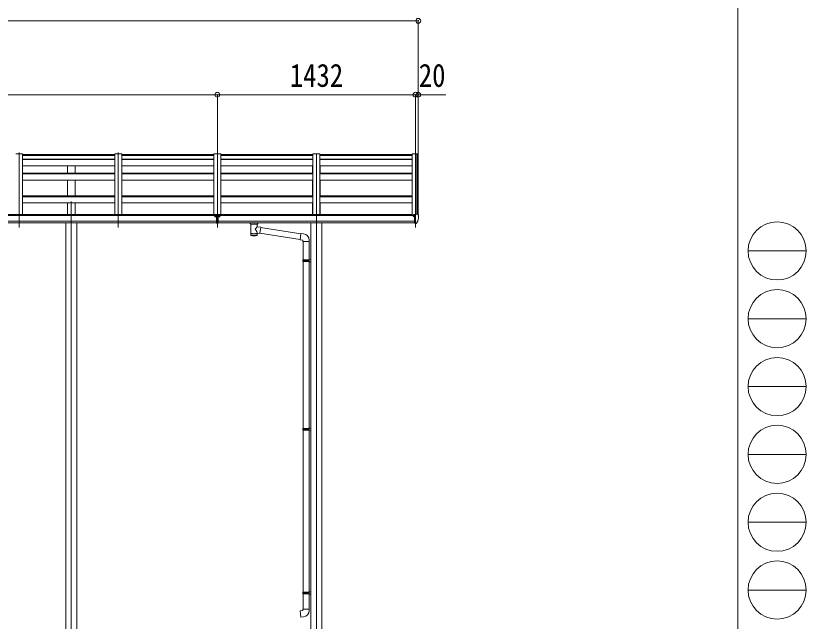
# Model space of a CAD drawing. Units: millimetres at full size. Extents: x -9783 to 9892, y -6828 to 6752.
# Drawn here: x 4180 to 9892, y -3938 to 435 of the extents above; entities that cross this region are included whole.
import ezdxf
from ezdxf.enums import TextEntityAlignment as Align

# ---------------------------------------------------------------- set-up
doc = ezdxf.new("R2010")
doc.units = ezdxf.units.MM
doc.header["$LTSCALE"] = 35
doc.header["$PDMODE"] = 32
doc.header["$PDSIZE"] = 35
for name, color, linetype, lineweight in [('0-1_本体', 4, 'Continuous', 9), ('0-2_部品', 7, 'Continuous', 9), ('0-8_PARTS2', 2, 'Continuous', 9), ('0-A_寸法', 6, 'Continuous', 9), ('F-0_240', 7, 'Continuous', 9)]:
    doc.layers.add(name, color=color, linetype=linetype, lineweight=lineweight)
doc.styles.add('ＭＳ ゴシック', font='')
doc.styles.get('ＭＳ ゴシック').set_extended_font_data('MS Gothic')

msp = doc.modelspace()

# ---------------------------------------------------------------- linework, layer by layer
at = {"layer": '0-1_本体'}
for p, q in [((4229.38, -561.21), (4179.38, -561.21)), ((4229.38, -561.21), (4229.38, -1000.51)), ((4895.38, -567.27), (4229.38, -567.27)), ((4895.38, -561.21), (4895.38, -1000.51)), ((4945.38, -561.21), (4895.38, -561.21)), ((4945.38, -561.21), (4945.38, -1000.51)), ((5611.38, -567.27), (4945.38, -567.27)), ((5611.38, -561.19), (5611.38, -1000.48)), ((5661.38, -561.19), (5611.38, -561.19)), ((5661.38, -561.19), (5661.38, -1000.48)), ((6327.38, -567.27), (5661.38, -567.27)), ((6327.38, -561.19), (6327.38, -1000.48)), ((6377.38, -561.19), (6327.38, -561.19)), ((6377.38, -561.19), (6377.38, -1000.48)), ((7043.38, -567.27), (6377.38, -567.27)), ((7043.38, -561.19), (7043.38, -1007.19)), ((7079.3, -561.39), (7078.68, -563.01)), ((7079.38, -561.28), (7079.38, -997.01)), ((7087.43, -561.61), (7079.6, -561.2)), ((7088.37, -562.49), (7088.38, -1003.55)), ((4229.38, -574.21), (4895.38, -574.21)), ((4229.38, -600.93), (4895.38, -600.93)), ((4229.38, -603.51), (4895.38, -603.51)), ((4945.38, -574.21), (5611.38, -574.21)), ((4945.38, -600.93), (5611.38, -600.93)), ((4945.38, -603.51), (5611.38, -603.51)), ((5661.38, -574.19), (6327.38, -574.19)), ((5661.38, -600.9), (6327.38, -600.9)), ((5661.38, -603.48), (6327.38, -603.48)), ((6377.38, -574.19), (7043.38, -574.19)), ((6377.38, -600.9), (7043.38, -600.9)), ((6377.38, -603.48), (7043.38, -603.48)), ((4229.38, -648.25), (4895.38, -648.25)), ((4552.88, -701.98), (4552.88, -648.25)), ((4607.88, -701.98), (4607.88, -648.25)), ((4945.38, -648.25), (5611.38, -648.25)), ((5661.38, -648.22), (6327.38, -648.22)), ((6324.88, -701.95), (6324.88, -648.22)), ((6377.38, -648.22), (7043.38, -648.22)), ((6379.88, -701.95), (6379.88, -648.22)), ((4229.38, -701.98), (4895.38, -701.98)), ((4229.38, -707.55), (4895.38, -707.55)), ((4945.38, -701.98), (5611.38, -701.98)), ((4945.38, -707.55), (5611.38, -707.55)), ((5661.38, -701.95), (6327.38, -701.95)), ((5661.38, -707.52), (6327.38, -707.52)), ((6377.38, -701.95), (7043.38, -701.95)), ((6377.38, -707.52), (7043.38, -707.52)), ((4229.38, -751.54), (4895.38, -751.54)), ((4552.88, -865.63), (4552.88, -751.54)), ((4607.88, -865.63), (4607.88, -751.54)), ((4945.38, -751.54), (5611.38, -751.54)), ((5661.38, -751.52), (6327.38, -751.52)), ((6324.88, -865.6), (6324.88, -751.52)), ((6377.38, -751.52), (7043.38, -751.52)), ((6379.88, -865.6), (6379.88, -751.52)), ((4229.38, -865.63), (4895.38, -865.63)), ((4229.38, -872.43), (4895.38, -872.43)), ((4945.38, -865.63), (5611.38, -865.63)), ((4945.38, -872.43), (5611.38, -872.43)), ((5661.38, -865.6), (6327.38, -865.6)), ((5661.38, -872.4), (6327.38, -872.4)), ((6377.38, -865.6), (7043.38, -865.6)), ((6377.38, -872.4), (7043.38, -872.4)), ((4229.38, -915.98), (4895.38, -915.98)), ((4552.88, -1000.51), (4552.88, -915.98)), ((4607.88, -1000.51), (4607.88, -915.98)), ((4945.38, -915.98), (5611.38, -915.98)), ((5661.38, -915.95), (6327.38, -915.95)), ((6324.88, -1000.48), (6324.88, -915.95)), ((6377.38, -915.95), (7043.38, -915.95)), ((6379.88, -1000.48), (6379.88, -915.95)), ((5629.88, -1007.21), (630.88, -1007.21)), ((5606.38, -1000.51), (654.38, -1000.51)), ((5606.38, -1007.19), (5606.38, -1000.48)), ((5661.38, -1000.48), (5611.38, -1000.48)), ((7061.88, -1007.19), (5642.88, -1007.19)), ((7038.38, -1000.48), (5666.38, -1000.48)), ((5666.38, -1007.19), (5666.38, -1000.48)), ((7038.38, -1007.19), (7038.38, -1000.48)), ((630.88, -1048.44), (5629.88, -1048.44)), ((5629.88, -1060.28), (630.88, -1060.21)), ((4540.88, -1060.38), (4540.88, -4502.78)), ((4619.88, -1060.38), (4619.88, -4502.78)), ((5642.88, -1048.41), (7061.88, -1048.41)), ((7061.88, -1060.26), (5642.88, -1060.24)), ((6312.88, -1060.35), (6312.88, -4502.75)), ((6391.88, -1060.35), (6391.88, -4502.75))]:
    msp.add_line(p, q, dxfattribs=at)
msp.add_lwpolyline([(7078.68, -997.01), (7078.68, -561.19), (7043.38, -561.19)], dxfattribs=at)
msp.add_circle((7054.41, -1011.92), 3, dxfattribs=at)
for centre, radius, start, end in [((7079.58, -561.5), 0.301, 87.13321, 158.93673), ((7087.38, -562.61), 1, 6.67014, 87)]:
    msp.add_arc(centre, radius, start, end, dxfattribs=at)
at = {"layer": '0-2_部品'}
for p, q in [((5621.91, -1012.35), (5621.91, -1014.01)), ((5621.91, -1013.25), (5622.91, -1013.25)), ((5622.91, -1014.01), (5622.91, -1012.35)), ((5623.91, -1013.11), (5624.91, -1013.11)), ((5629.88, -1004.67), (5629.88, -1063.53)), ((5648.85, -1013.11), (5647.85, -1013.11)), ((5649.85, -1012.35), (5649.85, -1014.01)), ((5649.85, -1013.25), (5650.85, -1013.25)), ((5650.85, -1014.01), (5650.85, -1012.35)), ((7051.88, -1002.88), (7051.88, -1007.21)), ((7051.88, -1002.88), (7051.88, -1007.21)), ((7066.88, -1001.72), (7052.88, -1001.77)), ((7066.88, -1001.72), (7052.88, -1001.77)), ((7056.38, -1001.76), (7056.38, -999.86)), ((7056.38, -1001.76), (7056.38, -999.86)), ((7056.88, -1011.95), (7056.58, -1011.95)), ((7056.88, -1011.95), (7056.58, -1011.95)), ((7057.41, -1011.95), (7056.88, -1011.95)), ((7057.41, -1011.95), (7056.88, -1011.95)), ((7057.2, -999.45), (7066.88, -998.73)), ((7057.2, -999.45), (7066.88, -998.73)), ((7061.88, -1006.77), (7068.38, -1006.37)), ((7061.88, -1006.77), (7068.38, -1006.37)), ((7066.88, -997.95), (7068.38, -997.95)), ((7066.88, -997.95), (7066.88, -1004.12)), ((7066.88, -997.95), (7068.38, -997.95)), ((7066.88, -997.95), (7066.88, -1004.12)), ((7068.38, -1065.53), (7068.38, -997.03)), ((7068.38, -1065.53), (7068.38, -997.03)), ((7083.47, -997.6), (7087.54, -1003.41)), ((7083.47, -997.6), (7087.54, -1003.41)), ((7090.38, -1006.4), (7090.38, -1007.03)), ((7090.38, -1006.4), (7090.38, -1007.03)), ((5629.88, -1050.37), (5642.88, -1050.37)), ((5874.38, -1066.34), (5874.38, -1060.22)), ((5878.48, -1070.84), (5878.46, -1151.13)), ((5924.28, -1088.41), (5924.28, -1070.83)), ((5928.38, -1066.34), (5928.38, -1060.22)), ((7061.88, -1062.33), (7067.38, -1062.33)), ((7061.88, -1062.33), (7067.38, -1062.33)), ((7067.88, -1063.33), (7067.38, -1062.33)), ((7067.88, -1063.33), (7067.38, -1062.33)), ((7068.38, -1063.33), (7067.88, -1063.33)), ((7068.38, -1063.33), (7067.88, -1063.33)), ((7069.88, -1065.44), (7068.38, -1065.53)), ((7069.88, -1065.44), (7068.38, -1065.53)), ((7069.88, -1065.44), (7073.59, -1065.21)), ((7069.88, -1065.44), (7073.59, -1065.21)), ((7076, -1063.72), (7085.75, -1048.34)), ((7076, -1063.72), (7085.75, -1048.34)), ((5949.5, -1092.32), (5924.28, -1088.41)), ((5924.3, -1151.13), (5924.28, -1134.5)), ((5924.28, -1134.75), (5942.48, -1137.58)), ((5949.5, -1092.32), (5942.48, -1137.58)), ((6235.17, -1181.2), (5942.75, -1135.84)), ((6238.84, -1139.27), (5949.19, -1094.33)), ((6259.8, -1139.66), (6238.96, -1137.83)), ((6254.88, -1195.4), (6300.88, -1195.4)), ((6256.88, -1195.4), (6256.88, -1327.02)), ((6298.88, -1195.4), (6298.88, -1324.46)), ((6300.88, -1195.4), (6300.88, -1184.48)), ((6254.88, -1329.02), (6255.88, -1327.02)), ((6254.88, -1329.02), (6298.88, -1329.02)), ((6254.88, -1329.02), (6254.88, -1337.02)), ((6254.88, -1337.02), (6298.88, -1337.02)), ((6254.88, -1337.02), (6255.88, -1339.02)), ((6255.88, -1327.02), (6298.88, -1327.02)), ((6255.88, -1339.02), (6298.88, -1339.02)), ((6256.88, -1339.02), (6256.88, -2546.77)), ((6294.4, -1329.02), (6293.97, -1327.02)), ((6296.88, -1324.52), (6312.88, -1324.05)), ((6296.88, -1326.52), (6296.88, -1324.52)), ((6296.88, -1326.52), (6298.88, -1326.52)), ((6296.88, -1341.52), (6296.88, -1339.52)), ((6296.88, -1341.52), (6312.88, -1341.99)), ((6298.88, -1341.58), (6298.88, -2544.21)), ((6312.88, -1324.05), (6312.88, -1341.99)), ((6254.88, -2548.77), (6255.88, -2546.77)), ((6254.88, -2548.77), (6298.88, -2548.77)), ((6254.88, -2548.77), (6254.88, -2556.77)), ((6254.88, -2556.77), (6298.88, -2556.77)), ((6254.88, -2556.77), (6255.88, -2558.77)), ((6255.88, -2546.77), (6298.88, -2546.77)), ((6255.88, -2558.77), (6298.88, -2558.77)), ((6256.88, -2558.77), (6256.88, -3728.36)), ((6294.4, -2548.77), (6293.97, -2546.77)), ((6296.88, -2544.27), (6312.88, -2543.8)), ((6296.88, -2546.27), (6296.88, -2544.27)), ((6296.88, -2546.27), (6298.88, -2546.27)), ((6296.88, -2561.27), (6296.88, -2559.27)), ((6296.88, -2561.27), (6312.88, -2561.74)), ((6298.88, -2561.33), (6298.88, -3725.81)), ((6312.88, -2543.8), (6312.88, -2561.74)), ((6254.88, -3730.36), (6255.88, -3728.36)), ((6254.88, -3730.36), (6298.88, -3730.36)), ((6254.88, -3730.36), (6254.88, -3738.36)), ((6254.88, -3738.36), (6298.88, -3738.36)), ((6254.88, -3738.36), (6255.88, -3740.36)), ((6255.88, -3728.36), (6298.88, -3728.36)), ((6255.88, -3740.36), (6298.88, -3740.36)), ((6256.88, -3740.36), (6256.88, -3850.36)), ((6294.4, -3730.36), (6293.97, -3728.36)), ((6296.88, -3725.86), (6312.88, -3725.39)), ((6296.88, -3727.86), (6296.88, -3725.86)), ((6296.88, -3727.86), (6298.88, -3727.86)), ((6296.88, -3742.86), (6296.88, -3740.86)), ((6296.88, -3742.86), (6312.88, -3743.33)), ((6298.88, -3742.92), (6298.88, -3850.36)), ((6312.88, -3725.39), (6312.88, -3743.33)), ((6254.88, -3850.36), (6300.88, -3850.36)), ((6254.88, -3860.36), (6254.88, -3850.36)), ((6300.88, -3850.36), (6300.88, -3861.28))]:
    msp.add_line(p, q, dxfattribs=at)
for points in [[(5620.91, -1012.21), (5619.91, -1012.21), (5619.91, -1013.11), (5620.91, -1013.11)], [(5622.91, -1011.31), (5622.91, -1010.41), (5621.91, -1010.41), (5621.91, -1011.31)], [(5621.91, -1014.01), (5621.91, -1014.91), (5622.91, -1014.91), (5622.91, -1014.01)], [(5624.91, -1013.11), (5624.91, -1012.21), (5623.91, -1012.21)], [(5629.88, -1004.67), (5642.88, -1004.67), (5642.88, -1063.53), (5629.88, -1063.53)], [(5647.85, -1013.11), (5647.85, -1012.21), (5648.85, -1012.21)], [(5649.85, -1011.31), (5649.85, -1010.41), (5650.85, -1010.41), (5650.85, -1011.31)], [(5650.85, -1014.01), (5650.85, -1014.91), (5649.85, -1014.91), (5649.85, -1014.01)], [(5651.85, -1012.21), (5652.85, -1012.21), (5652.85, -1013.11), (5651.85, -1013.11)], [(7051.88, -1010.33), (7051.88, -1011.95), (7051.41, -1011.95)], [(7051.88, -1010.33), (7051.88, -1011.95), (7051.41, -1011.95)], [(7056.58, -1010.76), (7056.58, -1011.95), (7051.88, -1011.95)], [(7056.58, -1010.76), (7056.58, -1011.95), (7051.88, -1011.95)], [(7057.2, -999.45), (7057.04, -999.47), (7056.88, -999.5), (7056.74, -999.54), (7056.61, -999.59), (7056.51, -999.65), (7056.44, -999.72), (7056.39, -999.79), (7056.38, -999.86)], [(7057.2, -999.45), (7057.04, -999.47), (7056.88, -999.5), (7056.74, -999.54), (7056.61, -999.59), (7056.51, -999.65), (7056.44, -999.72), (7056.39, -999.79), (7056.38, -999.86)], [(7061.88, -1062.33), (7061.88, -1004.12), (7066.88, -1004.12)], [(7061.88, -1062.33), (7061.88, -1004.12), (7066.88, -1004.12)], [(7068.38, -997.03), (7080.38, -997.03), (7082.71, -997.18)], [(7068.38, -997.03), (7080.38, -997.03), (7082.71, -997.18)], [(5874.42, -1066.4), (5874.39, -1066.04), (5874.64, -1065.08), (5875.16, -1064.2), (5875.96, -1063.36), (5877.08, -1062.56), (5878.48, -1061.84)], [(5874.42, -1066.28), (5874.39, -1066.64), (5874.64, -1067.6), (5875.16, -1068.48), (5875.96, -1069.32), (5877.08, -1070.12), (5878.48, -1070.84)], [(5924.28, -1061.85), (5924.51, -1061.94), (5925.87, -1062.68), (5926.98, -1063.53), (5927.74, -1064.39), (5928.2, -1065.29), (5928.37, -1066.18)], [(5924.28, -1070.83), (5924.51, -1070.73), (5925.87, -1070), (5926.98, -1069.15), (5927.74, -1068.29), (5928.2, -1067.39), (5928.37, -1066.5)], [(7068.38, -1051.64), (7065.22, -1051.23), (7061.88, -1050.81)], [(7068.38, -1051.64), (7065.22, -1051.23), (7061.88, -1050.81)], [(6238.96, -1137.83), (6234.95, -1183.66), (6254.88, -1185.4), (6254.88, -1195.4)], [(6294.4, -1329.02), (6294.4, -1337.02), (6293.97, -1339.02)], [(6296.88, -1339.52), (6298.88, -1339.52), (6298.88, -1326.52)], [(6294.4, -2548.77), (6294.4, -2556.77), (6293.97, -2558.77)], [(6296.88, -2559.27), (6298.88, -2559.27), (6298.88, -2546.27)], [(6294.4, -3730.36), (6294.4, -3738.36), (6293.97, -3740.36)], [(6296.88, -3740.86), (6298.88, -3740.86), (6298.88, -3727.86)], [(6259.8, -3906.11), (6238.96, -3907.93), (6234.95, -3862.11), (6254.88, -3860.36)]]:
    msp.add_lwpolyline(points, dxfattribs=at)
for centre, radius, start, end in [((7054.38, -1011.95), 2.5, 28.35764, 180), ((7054.38, -1011.95), 2.5, 28.35764, 180), ((7054.38, -1011.95), 2.5, 0, 28.35764), ((7054.38, -1011.95), 2.5, 0, 28.35764), ((7082.65, -998.17), 1, 35, 86.5), ((7082.65, -998.17), 1, 35, 86.5), ((6897.89, -1007.03), 192.49, 347.8767, 359.9992), ((6897.89, -1007.03), 192.49, 347.8767, 359.9992), ((7087.38, -1006.4), 3, 0, 87), ((7087.38, -1006.4), 3, 0, 87), ((5891.45, -1111.56), 51.38, 92.46126, 104.61963), ((5911.33, -1111.56), 51.38, 75.38037, 87.53874), ((7073.4, -1062.22), 3, 273.5, 330), ((7073.4, -1062.22), 3, 273.5, 330), ((7083.15, -1046.84), 3, 330, 348.16652), ((7083.15, -1046.84), 3, 330, 348.16652), ((6255.88, -1184.48), 45, 0, 85), ((6255.88, -3861.28), 45, 275, 0)]:
    msp.add_arc(centre, radius, start, end, dxfattribs=at)
for centre, major_axis in [((5622.41, -1012.36), (5.9, 0)), ((5650.35, -1012.36), (-5.9, 0))]:
    msp.add_ellipse(centre, major_axis=major_axis, ratio=0.9, dxfattribs=at)
for centre, major_axis, ratio, start_param, end_param in [((5622.41, -1012.66), (5.9, 0), 0.9, 6.2831853, 9.424778), ((5620.91, -1011.31), (-1, 0), 0.9, 1.5707963, 3.1415927), ((5620.91, -1014.01), (1, 0), 0.9, 6.2831853, 7.8539816), ((5620.91, -1012.35), (1, 0), 0.9, 6.2831853, 6.9023328), ((5623.91, -1011.31), (1, 0), 0.9, 3.1415927, 4.712389), ((5623.91, -1012.35), (-1, 0), 0.9, 5.6640378, 6.2831853), ((5623.91, -1014.01), (-1, 0), 0.9, 4.712389, 6.2831853), ((5650.35, -1012.66), (-5.9, 0), 0.9, 3.1415927, 6.2831853), ((5648.85, -1011.31), (-1, 0), 0.9, 1.5707963, 3.1415927), ((5648.85, -1014.01), (1, 0), 0.9, 6.2831853, 7.8539816), ((5648.85, -1012.35), (1, 0), 0.9, 6.2831853, 6.9023328), ((5651.85, -1011.31), (1, 0), 0.9, 3.1415927, 4.712389), ((5651.85, -1012.35), (-1, 0), 0.9, 5.6640378, 6.2831853), ((5651.85, -1014.01), (-1, 0), 0.9, 4.712389, 6.2831853), ((7052.88, -1002.88), (0.02, 1.1), 0.906239, 0.0206394, 1.5914357), ((7052.88, -1002.88), (0.02, 1.1), 0.906239, 0.0206394, 1.5914357), ((5901.38, -1072.03), (-22.91, -0.42), 0.072511, 4.711586, 6.2823824), ((5901.4, -1070.4), (-22.91, -0.42), 0.072511, 4.711586, 6.2823824), ((5901.35, -1070.41), (22.92, -0.42), 0.07247, 0.0008089, 1.5716053), ((5901.35, -1072.03), (22.92, -0.42), 0.07247, 0.0008089, 1.5716053), ((5912.38, -1066.34), (16, 0), 0.361356, 0, 0.0194874), ((5912.38, -1066.34), (16, 0), 0.361356, 6.2636979, 6.2831853), ((5901.38, -1138.69), (22.91, 0), 0.122865, 6.2831853, 9.424778), ((5901.38, -1107.96), (-22.81, 26.62), 0.234429, 3.1563334, 4.5976381), ((5903.93, -1110.61), (20.32, 22.25), 0.045535, 4.9756507, 6.2441899), ((5901.38, -1151.13), (22.92, 0), 0.101955, 6.2829723, 9.4248207), ((5901.38, -1151.13), (22.92, 0), 0.101955, 3.1415499, 6.2833984)]:
    msp.add_ellipse(centre, major_axis=major_axis, ratio=ratio, start_param=start_param, end_param=end_param, dxfattribs=at)
at = {"layer": '0-8_PARTS2'}
for p, q in [((4204.38, -1095.22), (4204.38, -551.37)), ((4920.38, -1095.22), (4920.38, -551.37)), ((5636.38, -1095.22), (5636.38, -561.21)), ((6352.38, -1146.55), (6352.38, -561.21)), ((7068.38, -1095.22), (7068.38, -561.19)), ((4580.38, -906.41), (4580.38, -4581.64)), ((6352.38, -1052.76), (6352.38, -4602.75))]:
    msp.add_line(p, q, dxfattribs=at)
at = {"layer": '0-A_寸法'}
for p, q in [((604.39, 399.12), (7088.38, 399.12)), ((7088.38, 399.12), (7088.38, -561.19)), ((624.39, -135.21), (5636.38, -135.21)), ((5636.38, -135.21), (7068.38, -135.21)), ((5636.38, -135.21), (5636.38, -561.19)), ((7068.38, -135.21), (7088.38, -135.21)), ((7068.38, -135.21), (7068.38, -561.19)), ((7088.38, -135.21), (7288.38, -135.21)), ((7088.38, -135.21), (7088.38, -561.19))]:
    msp.add_line(p, q, dxfattribs=at)
for p in [(7088.38, 399.12), (5636.38, -135.21), (7068.38, -135.21), (7088.38, -135.21)]:
    msp.add_point(p, dxfattribs=at)
at = {"layer": 'F-0_240', "color": 5}
msp.add_line((9396.97, 6751.9), (9396.97, -6828.1), dxfattribs=at)
at = {"layer": 'F-0_240', "color": 4}
for p, q in [((9471.77, -1263.1), (9891.77, -1263.1)), ((9471.77, -1753.1), (9891.77, -1753.1)), ((9471.77, -2243.1), (9891.77, -2243.1)), ((9471.77, -2733.1), (9891.77, -2733.1)), ((9471.77, -3223.1), (9891.77, -3223.1)), ((9471.77, -3713.1), (9891.77, -3713.1))]:
    msp.add_line(p, q, dxfattribs=at)
for centre in [(9681.77, -1263.1), (9681.77, -1753.1), (9681.77, -2243.1), (9681.77, -2733.1), (9681.77, -3223.1), (9681.77, -3713.1)]:
    msp.add_circle(centre, 210, dxfattribs=at)

# ---------------------------------------------------------------- texts
at = {"layer": '0-A_寸法', "color": 7, "style": 'ＭＳ ゴシック', "width": 0.85}
for s, p in [('1432', (6159.88, -128.21)), ('20', (7092.13, -128.21))]:
    msp.add_text(s, height=166.8, dxfattribs=at).set_placement(p, align=Align.BOTTOM_LEFT)

doc.saveas('drawing.dxf')
